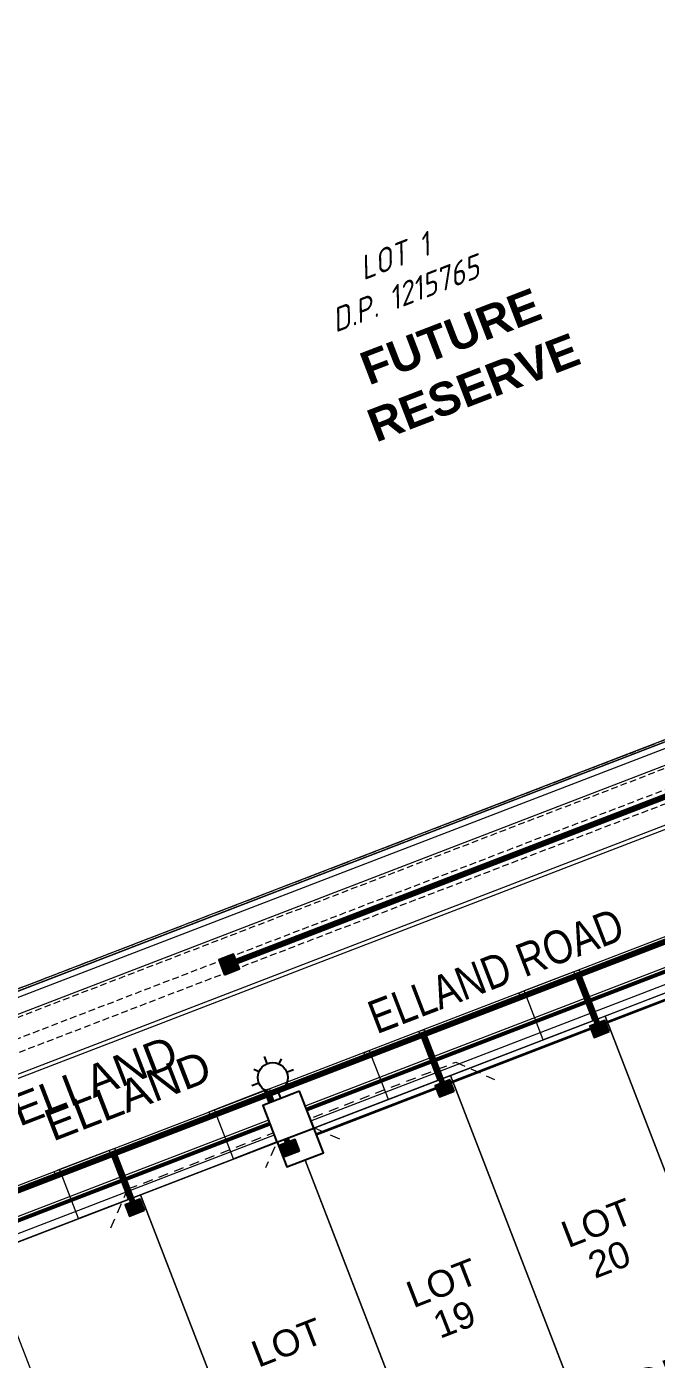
# Model space of a CAD drawing. Header units: metres. Extents: x 310412 to 311596, y 6269899 to 6270937.
# Drawn here: x 310791.8 to 310839.2, y 6270424.1 to 6270524.5 of the extents above; entities that cross this region are included whole.
import ezdxf
from ezdxf.enums import TextEntityAlignment as Align

# ---------------------------------------------------------------- set-up
doc = ezdxf.new("R2010")
doc.units = ezdxf.units.M
for name, pattern in [('Dash', [5, 3, -2]), ('DASHED', [0.75, 0.5, -0.25]), ('DASHED2', [1.5, 1, -0.5]), ('IE Trench LV', [6.5, 5, -1.5])]:
    doc.linetypes.add(name, pattern=pattern)
doc.layers.get('0').update_dxf_attribs({"color": 6})
for name, color, linetype in [('_User 1200x900', 7, 'Continuous'), ('_User D-BOB', 7, 'DASHED'), ('_User D-LOT', 1, 'Continuous'), ('_User D-LOTNO', 2, 'Continuous'), ('_User D-PIPE', 154, 'Dash'), ('_User D-PIT', 2, 'Continuous'), ('_User D-STAGE', 253, 'Dash'), ('_User D-TEXT-050', 3, 'Continuous'), ('Equip_SP_SL_NEW', 2, 'Continuous'), ('Mains_LV_NEW_T84', 2, 'Continuous'), ('Mains_LV_New_T94', 2, 'Continuous'), ('Notes', 7, 'Continuous'), ('Notes_LV_MISC', 7, 'Continuous'), ('Notes_SP_MISC', 7, 'Continuous'), ('Services_SP_NEW_UG', 2, 'Continuous'), ('SupportsUG_SP_LV_SL_NEW', 2, 'Continuous')]:
    doc.layers.add(name, color=color, linetype=linetype)
for name, color, linetype, lineweight, true_color in [('_User D-FOOTPATH', 7, 'Continuous', 0, 0x969696), ('_User D-LIP', 7, 'Continuous', 0, 0x969696), ('_User D-NKL', 7, 'Continuous', 0, 0x969696), ('_User Driveway', 7, 'Dash', 0, 0x969696), ('_User E-LOTNO', 7, 'Continuous', 0, 0x969696), ('_User F-LOT', 7, 'DASHED', 0, 0x969696), ('_User Proposed Development Boundary', 7, 'DASHED', 0, 0x969696), ('_User Stormwater', 7, 'Continuous', 0, 0x969696)]:
    doc.layers.add(name, color=color, linetype=linetype, lineweight=lineweight, true_color=true_color)
for name, color, linetype, lineweight in [('_User D-LOT-INT', 2, 'Continuous', 13), ('Cadastre Developer_SP_NEW', 2, 'Continuous', 5), ('Cadastre Land Parcels_SP_EXT', 9, 'Continuous', 5), ('Trench_SP_NEW', 7, 'Continuous', 70)]:
    doc.layers.add(name, color=color, linetype=linetype, lineweight=lineweight)
for name, color, linetype, plot in [('_User Measure 240 CL', 170, 'Continuous', False), ('_User Measure 240 RL', 174, 'Continuous', False), ('_User Measure 50 CL', 130, 'Continuous', False), ('_User Measure LV VDs', 180, 'Continuous', False)]:
    doc.layers.add(name, color=color, linetype=linetype, plot=plot)
doc.styles.add('ARIAL', font='arial.ttf', dxfattribs={"height": 2})
doc.styles.add('ARIAL NARROW', font='ARIALN.TTF')
doc.styles.add('ARIALBOLD', font='arialbd.ttf')
doc.styles.add('ISOCP ITALIC', font='isocp.shx', dxfattribs={"oblique": 20})
doc.styles.add('POLE_LABEL', font='arial.ttf')
doc.styles.add('SL_LABEL', font='arial.ttf')
doc.styles.get("Standard").update_dxf_attribs({"font": 'arial.ttf'})
doc.linetypes.add('Cable New UG', pattern='A,7,-0.25,["x",Standard,S=2,R=0,X=0.2,Y=-0.8],-2.1', length=9.35)
doc.linetypes.add('IE Trench HV', pattern='A,7,-0.2,["/",Standard,S=3,R=0,X=0,Y=-1.4],-2.5', length=9.7)

# ---------------------------------------------------------------- blocks, each defined once
blk = doc.blocks.new('600 x 900 G.S.I.P')
at = {"flags": 128}
blk.add_lwpolyline([(0.45, 0.6), (-0.45, 0.6), (-0.45, -0.6), (0.45, -0.6)], close=True, dxfattribs=at)
for points in [[(-0.35, 0.5), (-0.35, -0.5), (0.35, -0.5), (0.35, 0.5)], [(-0.31, 0.49), (-0.31, -0.49), (0.31, -0.49), (0.31, 0.49)]]:
    blk.add_lwpolyline(points, close=True)
at = {"layer": '_User 1200x900', "color": 251}
for p, q in [((-0.31, 0.45), (0.31, 0.45)), ((-0.31, 0.4), (0.31, 0.4)), ((-0.31, 0.35), (0.31, 0.35)), ((-0.31, 0.3), (0.31, 0.3)), ((-0.31, 0.25), (0.31, 0.25)), ((-0.31, 0.2), (0.31, 0.2)), ((-0.31, 0.15), (0.31, 0.15)), ((-0.31, 0.1), (0.31, 0.1)), ((-0.31, 0.05), (0.31, 0.05)), ((-0.31, 0), (0.31, 0)), ((-0.2, -0.49), (-0.2, 0.49)), ((0, -0.49), (0, 0.49)), ((0.2, -0.49), (0.2, 0.49)), ((-0.31, -0.05), (0.31, -0.05)), ((-0.31, -0.1), (0.31, -0.1)), ((-0.31, -0.15), (0.31, -0.15)), ((-0.31, -0.2), (0.31, -0.2)), ((-0.31, -0.25), (0.31, -0.25)), ((-0.31, -0.3), (0.31, -0.3)), ((-0.31, -0.35), (0.31, -0.35)), ((-0.31, -0.4), (0.31, -0.4)), ((-0.31, -0.45), (0.31, -0.45))]:
    blk.add_line(p, q, dxfattribs=at)
blk = doc.blocks.new('900 x 900 G.S.I.P')
at = {"linetype": 'DASHED2'}
for p, q in [((0.6, 0.6), (-0.6, 0.6)), ((-0.6, 0.6), (-0.6, 0.6)), ((-0.45, 0.45), (-0.45, 0.45)), ((0.6, 0.6), (0.6, -0.6)), ((0.6, -0.6), (0.6, -0.6))]:
    blk.add_line(p, q, dxfattribs=at)
at = {"color": 251}
for p, q in [((-0.4525, 0.45), (0.4525, 0.45)), ((-0.4525, 0.4), (0.4525, 0.4)), ((-0.4525, 0.35), (0.4525, 0.35)), ((-0.4525, 0.3), (0.4525, 0.3)), ((-0.4525, 0.25), (0.4525, 0.25)), ((-0.4525, 0.2), (0.4525, 0.2)), ((-0.4525, 0.15), (0.4525, 0.15)), ((-0.4525, 0.1), (0.4525, 0.1)), ((-0.4525, 0.05), (0.4525, 0.05)), ((-0.4525, 0), (0.4525, 0)), ((-0.4, -0.48), (-0.4, 0.48)), ((-0.2, -0.48), (-0.2, 0.48)), ((0, -0.48), (0, 0.48)), ((0.2, -0.48), (0.2, 0.48)), ((0.4, -0.48), (0.4, 0.48)), ((-0.4525, -0.05), (0.4525, -0.05)), ((-0.4525, -0.1), (0.4525, -0.1)), ((-0.4525, -0.15), (0.4525, -0.15)), ((-0.4525, -0.2), (0.4525, -0.2)), ((-0.4525, -0.25), (0.4525, -0.25)), ((-0.4525, -0.3), (0.4525, -0.3)), ((-0.4525, -0.35), (0.4525, -0.35)), ((-0.4525, -0.4), (0.4525, -0.4)), ((-0.4525, -0.45), (0.4525, -0.45))]:
    blk.add_line(p, q, dxfattribs=at)
at = {"color": 251, "linetype": 'DASHED2'}
for p, q in [((0.45, 0.45), (-0.45, 0.45)), ((-0.45, -0.45), (0.45, -0.45))]:
    blk.add_line(p, q, dxfattribs=at)
for points in [[(-0.6, 0.6), (-0.6, -0.6), (0.6, -0.6), (0.6, 0.6)], [(-0.495, 0.49), (-0.495, -0.49), (0.495, -0.49), (0.495, 0.49)], [(-0.4525, 0.48), (-0.4525, -0.48), (0.4525, -0.48), (0.4525, 0.48)]]:
    blk.add_lwpolyline(points, close=True)
blk = doc.blocks.new('A$C76594AEE')
at = {"layer": '_User D-PIPE', "const_width": 0.45, "flags": 128}
for points in [[(310807.5, 6270454.08), (310863.82, 6270475.74)], [(310787.27, 6270435.38), (310844.47, 6270457.38)], [(310834.78, 6270449.46), (310833.36, 6270453.13)], [(310823.11, 6270444.97), (310821.69, 6270448.64)], [(310811.44, 6270440.51), (310810.02, 6270444.17)], [(310799.78, 6270436), (310798.36, 6270439.67)]]:
    blk.add_lwpolyline(points, dxfattribs=at)
at = {"layer": '_User D-PIT'}
for name, p, rotation in [('900 x 900 G.S.I.P', (310807.04, 6270453.9), 111.3118983126097), ('600 x 900 G.S.I.P', (310834.94, 6270449.04), 291.1433333333334), ('600 x 900 G.S.I.P', (310823.28, 6270444.56), 291.1433333333334), ('600 x 900 G.S.I.P', (310811.61, 6270440.07), 291.1433333333334), ('600 x 900 G.S.I.P', (310799.94, 6270435.58), 291.1433333333334)]:
    blk.add_blockref(name, p, dxfattribs=dict(at, rotation=rotation))
blk = doc.blocks.new('COLUMN_NEW')
for tag, height, flags, p in [('ASSET_NUM', 2.15, 9, (2, 2)), ('Z', 0.2, 1, (1.5, -2.8)), ('LOCATION', 0.2, 9, (1.5, -2.2)), ('NOTES', 0.2, 9, (1.5, -2.4)), ('LABEL_ALIGNMENT', 0.2, 9, (1.5, -2.6))]:
    blk.add_attdef(tag, text='', height=height, dxfattribs=dict(flags=flags)).set_placement(p, align=Align.MIDDLE_LEFT)
blk.add_wipeout([(-1.485, -1.485), (1.485, -1.485), (1.485, 1.485), (-1.485, 1.485)])
at = {"lineweight": -3}
blk.add_lwpolyline([(-1.485, -1.485), (1.485, -1.485), (1.485, 1.485), (-1.485, 1.485)], close=True, dxfattribs=at)
at = {"style": 'POLE_LABEL', "flags": 9}
blk.add_attdef('STRUCTURE_PLANT_NUMBER', text='', height=0.2, dxfattribs=at).set_placement((1.5, 0.242), align=Align.MIDDLE_LEFT)
at = {"flags": 9}
for tag, p in [('STREET_CODE', (1.5, 0)), ('OWNED_BY', (1.5, -0.4)), ('OPERATED_BY', (1.5, -0.6)), ('STATE', (1.5, -1)), ('COLUMN_TYPE', (1.5, -0.2)), ('MAINTAINED_BY', (1.5, -0.8)), ('SUBURB', (1.5, -1.8)), ('STREETNAME', (1.5, -2)), ('USAGE', (1.5, -1.2)), ('LEGEND', (1.5, -1.4)), ('PARENT', (1.5, -1.6))]:
    blk.add_attdef(tag, text='', height=0.2, dxfattribs=at).set_placement(p, align=Align.MIDDLE_LEFT)
blk = doc.blocks.new('*U57')
for p, q in [((-1.46, 5.68), (-1.06, 5.28)), ((0, 5.72), (0, 6.47)), ((1.46, 5.68), (1.06, 5.28)), ((-2.25, 4.22), (-1.5, 4.22)), ((1.5, 4.22), (2.25, 4.22)), ((-1.46, 2.76), (-1.06, 3.16)), ((0, 0), (0, 2.72)), ((1.46, 2.76), (1.06, 3.16)), ((0, 0), (0, 0))]:
    blk.add_line(p, q)
blk.add_circle((0, 4.22), 1.5)
at = {"style": 'SL_LABEL', "flags": 9}
for tag, height, p in [('ASSET_NUM', 2.5, (2, 2)), ('STREET_CODE', 0.2, (0, -0.2))]:
    blk.add_attdef(tag, text='', height=height, dxfattribs=at).set_placement(p, align=Align.MIDDLE_LEFT)
for tag, p, flags in [('Z', (0, 0), 1), ('OPERATED_BY', (0, -9.61), 9)]:
    blk.add_attdef(tag, p, '', height=0.2, dxfattribs=dict(flags=flags))
for tag, height, flags, p in [('CONSTRUCTED_VOLTAGE', 0.2, 9, (0, -0.4)), ('CONTROL_TYPE', 0.2, 9, (0, -0.6)), ('OPERATING_VOLTAGE', 0.2, 9, (0, -1.4)), ('LANTERN_PURPOSE', 0.2, 9, (0, -0.8)), ('LANTERN_TYPE', 0.2, 9, (0, -1)), ('NO_PHASES', 0.2, 9, (0, -1.2)), ('ORIENTATION', 0.2, 9, (0, -1.6)), ('OWNED_BY', 0.2, 9, (0, -1.8)), ('STATE', 0.2, 9, (0, -2)), ('CEXIST', 0.2, 9, (0, -2.4)), ('CNEW', 0.2, 9, (0, -2.6)), ('USAGE', 0.2, 9, (0, -2.2)), ('LNUMBER', 2.5, 8, (1.2, -2.8)), ('CNUMBER', 0.2, 9, (0, -2.8)), ('CREMOVE', 0.2, 9, (0, -3)), ('CREPLACE', 0.2, 9, (0, -3.2)), ('LKINGHEIGHT', 0.2, 9, (0, -3.4)), ('LBRACKET', 0.2, 9, (0, -3.6)), ('LBRACKETVOCAB', 0.2, 9, (0, -3.8)), ('LCATEGORY', 0.2, 9, (0, -4)), ('LCHARGE1', 0.2, 9, (0, -4.2)), ('LCHARGE1PERCENT', 0.2, 9, (0, -4.4)), ('LCHARGE2', 0.2, 9, (0, -4.6)), ('LCHARGE2PERCENT', 0.2, 9, (0, -4.8)), ('LCHARGE3', 0.2, 9, (0, -5)), ('LCHARGE3PERCENT', 0.2, 9, (0, -5.2)), ('LEXIST', 0.2, 9, (0, -5.4)), ('LLAMP', 0.2, 9, (0, -5.6)), ('LLAMPVOCAB', 0.2, 9, (0, -5.8)), ('LMAST', 0.2, 9, (0, -6)), ('LMASTVOCAB', 0.2, 9, (0, -6.2)), ('LNEW', 0.2, 9, (0, -6.4)), ('LANTNUMBER', 0.2, 9, (0, -6.6)), ('LOUTREACH', 0.2, 9, (0, -7)), ('LOUTREACHVOCAB', 0.2, 9, (0, -7.2)), ('LRATECODE', 0.2, 9, (0, -7.4)), ('LREMOVE', 0.2, 9, (0, -7.6)), ('LREPLACE', 0.2, 9, (0, -7.8)), ('LTYPE', 0.2, 9, (0, -8)), ('SUBURB', 0.2, 9, (0, -8.6)), ('STREETNAME', 0.2, 9, (0, -8.8)), ('LTYPEVOCAB', 0.2, 9, (0, -8.2)), ('LEGEND', 0.2, 9, (0, -8.4)), ('LOCATION', 0.2, 9, (0, -9)), ('NOTES', 0.2, 9, (0, -9.2)), ('MAINTAINED_BY', 0.2, 9, (0, -9.86))]:
    blk.add_attdef(tag, text='', height=height, dxfattribs=dict(flags=flags)).set_placement(p, align=Align.MIDDLE_LEFT)
blk = doc.blocks.new('A$C7FC2678C')
at = {"layer": '_User Driveway', "linetype": 'Continuous'}
for p, q in [((310833.17, 6270452.92), (310829.44, 6270451.48)), ((310829.44, 6270451.48), (310833.17, 6270452.92)), ((310833.17, 6270452.92), (310834.44, 6270449.65)), ((310830.71, 6270448.21), (310829.44, 6270451.48)), ((310834.44, 6270449.65), (310830.71, 6270448.21)), ((310821.51, 6270448.43), (310817.77, 6270446.99)), ((310817.77, 6270446.99), (310821.51, 6270448.43)), ((310821.51, 6270448.43), (310822.77, 6270445.16)), ((310819.04, 6270443.72), (310817.77, 6270446.99)), ((310822.77, 6270445.16), (310819.04, 6270443.72)), ((310809.83, 6270443.97), (310806.09, 6270442.53)), ((310806.09, 6270442.53), (310809.83, 6270443.97)), ((310809.83, 6270443.97), (310811.09, 6270440.71)), ((310807.36, 6270439.26), (310806.09, 6270442.53)), ((310811.09, 6270440.71), (310807.36, 6270439.26)), ((310798.17, 6270439.47), (310794.43, 6270438.03)), ((310794.43, 6270438.03), (310798.17, 6270439.47)), ((310798.17, 6270439.47), (310799.43, 6270436.2)), ((310795.7, 6270434.76), (310794.43, 6270438.03)), ((310799.43, 6270436.2), (310795.7, 6270434.76))]:
    blk.add_line(p, q, dxfattribs=at)
for points in [[(310833.01, 6270453.34), (310833.17, 6270452.92), (310833.48, 6270453.36), (310833.44, 6270453.47), (310833.01, 6270453.34), (310829.28, 6270451.9), (310828.87, 6270451.71), (310828.91, 6270451.6), (310829.44, 6270451.48), (310829.28, 6270451.9)], [(310821.34, 6270448.85), (310821.51, 6270448.43), (310821.82, 6270448.87), (310821.77, 6270448.98), (310821.34, 6270448.85), (310817.61, 6270447.41), (310817.2, 6270447.22), (310817.24, 6270447.11), (310817.77, 6270446.99), (310817.61, 6270447.41)], [(310809.67, 6270444.39), (310809.83, 6270443.97), (310810.14, 6270444.41), (310810.1, 6270444.52), (310809.67, 6270444.39), (310805.93, 6270442.95), (310805.52, 6270442.76), (310805.57, 6270442.65), (310806.09, 6270442.53), (310805.93, 6270442.95)], [(310798.01, 6270439.89), (310798.17, 6270439.47), (310798.48, 6270439.91), (310798.44, 6270440.02), (310798.01, 6270439.89), (310794.27, 6270438.45), (310793.86, 6270438.26), (310793.91, 6270438.15), (310794.43, 6270438.03), (310794.27, 6270438.45)]]:
    blk.add_lwpolyline(points, dxfattribs=at)
blk = doc.blocks.new('A$C64462609')
at = {"layer": '_User D-BOB', "color": 254, "lineweight": 0}
blk.add_line((310765.85, 6270440.19), (310905.39, 6270493.88), dxfattribs=at)
for points in [[(310765.85, 6270440.19), (310767.78, 6270439.33), (310904.53, 6270491.94), (310905.39, 6270493.88)], [(310767.28, 6270436.46), (310768.14, 6270438.4), (310904.89, 6270491.01), (310906.83, 6270490.15)]]:
    blk.add_lwpolyline(points, dxfattribs=at)
at = {"layer": '_User D-FOOTPATH'}
for points in [[(310761.53, 6270440.67), (310762.3, 6270440.33), (310907.86, 6270496.33), (310908.2, 6270497.11)], [(310761.18, 6270439.52), (310762.27, 6270439.04), (310909.15, 6270495.54), (310909.47, 6270496.27)], [(310766.85, 6270424.56), (310767.39, 6270425.79), (310914.27, 6270482.3), (310915.12, 6270481.92)]]:
    blk.add_lwpolyline(points, dxfattribs=at)
blk.add_lwpolyline([(310935.71, 6270424.23), (310790.23, 6270368.04), (310784.6, 6270370.53), (310765.79, 6270419.22), (310768.29, 6270424.84), (310913.84, 6270480.85), (310919.47, 6270478.35), (310938.2, 6270429.86)], close=True, dxfattribs=at)
at = {"layer": '_User D-LIP'}
blk.add_lwpolyline([(310755.03, 6270438.18, 0.359781), (310764.63, 6270434.96), (310766.51, 6270435.68), (310767.39, 6270436.18), (310906.94, 6270489.87), (310907.92, 6270490.09), (310909.78, 6270490.8, 0.359947), (310914.75, 6270499.64, 0.359947)], format="xyb", dxfattribs=at)
blk.add_lwpolyline([(310791.67, 6270365), (310936.74, 6270421.04, 0.414214), (310941.29, 6270431.32), (310921.91, 6270481.5, 0.413842), (310911.64, 6270486.05), (310908.42, 6270484.81), (310909.25, 6270482.67), (310770.54, 6270429.3), (310769.71, 6270431.45), (310766.49, 6270430.21, 0.414597), (310761.93, 6270419.92), (310781.39, 6270369.56, 0.414213)], format="xyb", close=True, dxfattribs=at)
at = {"layer": '_User D-LOT', "color": 1, "lineweight": 0, "true_color": 0xfc0307}
blk.add_line((310911.14, 6270498.24), (310671.88, 6270406.18), dxfattribs=at)
at = {"layer": '_User D-LOT-INT', "color": 6, "lineweight": 0}
blk.add_lwpolyline([(310935.26, 6270424.7), (310790.24, 6270368.69), (310785.07, 6270370.98), (310766.44, 6270419.21), (310768.73, 6270424.37), (310913.83, 6270480.2), (310919, 6270477.9), (310937.55, 6270429.88)], close=True, dxfattribs=at)
at = {"layer": '_User D-LOT-INT', "color": 6, "lineweight": 0, "flags": 128}
for points in [[(310835.37, 6270450.01), (310856.85, 6270394.42)], [(310823.71, 6270445.52), (310845.19, 6270389.91)], [(310812.04, 6270441.04), (310833.53, 6270385.41)], [(310800.37, 6270436.55), (310821.87, 6270380.9)]]:
    blk.add_lwpolyline(points, dxfattribs=at)
at = {"layer": '_User D-NKL', "flags": 128}
blk.add_lwpolyline([(310764.47, 6270435.38), (310909.62, 6270491.22, 0.356687), (310914.32, 6270499.47, 0.356687)], format="xyb", dxfattribs=at)
at = {"layer": '_User D-NKL'}
blk.add_lwpolyline([(310791.5, 6270365.42), (310936.58, 6270421.46, 0.414214), (310940.87, 6270431.16), (310921.49, 6270481.34, 0.413842), (310911.8, 6270485.63), (310909, 6270484.56), (310909.83, 6270482.41), (310770.28, 6270428.72), (310769.45, 6270430.86), (310766.65, 6270429.79, 0.414597), (310762.35, 6270420.09), (310781.8, 6270369.72, 0.414213)], format="xyb", close=True, dxfattribs=at)
at = {"layer": '_User F-LOT', "color": 251, "lineweight": 0, "true_color": 0x636466}
blk.add_lwpolyline([(310757.15, 6270443.27), (310762.32, 6270440.98), (310907.41, 6270496.8), (310909.7, 6270501.97)], dxfattribs=at)
at = {"layer": '_User Proposed Development Boundary', "color": 11, "linetype": 'DASHED', "lineweight": 15, "ltscale": 3, "true_color": 0xf27172, "flags": 128}
blk.add_lwpolyline([(310671.88, 6270406.18), (310911.14, 6270498.24), (310942.88, 6270416.07), (310703.74, 6270323.7), (310671.88, 6270406.18)], dxfattribs=at)
at = {"layer": 'Cadastre Developer_SP_NEW', "color": 2, "flags": 128}
for points in [[(310846.12, 6270422.18), (310857.79, 6270426.67), (310847.04, 6270454.5), (310835.37, 6270450.01)], [(310835.37, 6270450.01), (310823.71, 6270445.52), (310834.46, 6270417.69), (310846.12, 6270422.18)], [(310822.79, 6270413.2), (310834.46, 6270417.69), (310823.71, 6270445.52), (310812.04, 6270441.04)], [(310811.12, 6270408.71), (310822.79, 6270413.2), (310812.04, 6270441.04), (310800.37, 6270436.55)], [(310799.46, 6270404.22), (310811.12, 6270408.71), (310800.37, 6270436.55), (310788.71, 6270432.06)]]:
    blk.add_lwpolyline(points, close=True, dxfattribs=at)
at = {"color": 152, "true_color": 0x2776bb}
blk.add_blockref('A$C7FC2678C', (0, 0), dxfattribs=at)
at = {"layer": '_User D-LOTNO', "color": 0, "style": 'ARIAL'}
for s, p in [('LOT', (310832.58, 6270432.51)), ('20', (310834.59, 6270430.2)), ('LOT', (310820.91, 6270427.98)), ('19', (310822.92, 6270425.68)), ('LOT', (310809.24, 6270423.5))]:
    blk.add_text(s, height=2, rotation=21.2409, dxfattribs=at).set_placement(p)
at = {"layer": '_User D-STAGE', "color": 251, "style": 'ARIALBOLD'}
for s, p in [('FUTURE', (310817.57, 6270497.5)), ('RESERVE', (310818.11, 6270493.2))]:
    blk.add_text(s, height=2.5, rotation=21.0446, dxfattribs=at).set_placement(p)
at = {"layer": '_User D-TEXT-050', "insert": (310817.26, 6270450.96), "char_height": 2.5, "attachment_point": 1, "rotation": 21.0446, "style": 'ARIAL NARROW'}
blk.add_mtext('ELLAND ROAD', dxfattribs=at)
at = {"layer": '_User E-LOTNO', "style": 'ISOCP ITALIC', "oblique": 20}
for s, p in [('LOT 1', (310817.15, 6270505.42)), ('D.P. 1215765', (310815.05, 6270501.48))]:
    blk.add_text(s, height=1.75, rotation=21.0446, dxfattribs=at).set_placement(p)

msp = doc.modelspace()

# ---------------------------------------------------------------- block references
at = {"layer": 'Notes'}
msp.add_blockref('A$C64462609', (0, 0), dxfattribs=at)

# ---------------------------------------------------------------- next in the draw order: linework, layer by layer
at = {"layer": 'Cadastre Land Parcels_SP_EXT', "linetype": 'Continuous'}
for points in [[(310910.99, 6270498.06), (310882.31, 6270572.28), (310733.66, 6270514.86), (310731.41, 6270509.57), (310757.11, 6270443.19), (310762.32, 6270440.78), (310910.99, 6270498.06)], [(310703.87, 6270323.38), (310942.8, 6270415.67), (310910.99, 6270498.06), (310671.98, 6270405.97), (310703.87, 6270323.38)]]:
    msp.add_lwpolyline(points, close=True, dxfattribs=at)
at = {"layer": 'Mains_LV_NEW_T84', "color": 170, "linetype": 'Cable New UG', "ltscale": 0.75, "const_width": 0.2, "flags": 128}
msp.add_lwpolyline([(310881.51, 6270469.37), (310831.57, 6270450.16), (310767.59, 6270425.49), (310764.82, 6270419.25), (310770.09, 6270405.59)], dxfattribs=at)
at = {"layer": 'Mains_LV_New_T94', "color": 140, "linetype": 'IE Trench HV', "ltscale": 0.5, "const_width": 0.2, "flags": 128}
msp.add_lwpolyline([(310881.52, 6270469.37), (310879.91, 6270466.61), (310832.28, 6270448.29), (310812.23, 6270440.56)], dxfattribs=at)
at = {"layer": 'Services_SP_NEW_UG', "color": 170, "linetype": 'Dash', "lineweight": 15, "ltscale": 0.25}
for points in [[(310798.12, 6270434.05), (310799.42, 6270436.98), (310824.12, 6270446.53), (310827.03, 6270445.24)], [(310815.37, 6270440.73), (310811.49, 6270442.45), (310809.78, 6270438.57)]]:
    msp.add_lwpolyline(points, dxfattribs=at)

# ---------------------------------------------------------------- next in the draw order: block references
at = {"layer": 'Notes_LV_MISC', "rotation": 201.0445728961546}
msp.add_blockref('COLUMN_NEW', (310812.23, 6270440.56), dxfattribs=at)

# ---------------------------------------------------------------- next in the draw order: linework, layer by layer
at = {"layer": '_User Measure 50 CL', "flags": 128}
msp.add_lwpolyline([(310881.53, 6270469.35), (310811.38, 6270442.34)], dxfattribs=at)
at = {"layer": '_User Measure LV VDs', "flags": 128}
for points in [[(310881.51, 6270469.39), (310767.61, 6270425.55), (310764.82, 6270419.25), (310770.09, 6270405.59)], [(310881.49, 6270469.38), (310811.5, 6270442.42)]]:
    msp.add_lwpolyline(points, dxfattribs=at)

# ---------------------------------------------------------------- next in the draw order: block references
at = {"layer": '_User Stormwater'}
msp.add_blockref('A$C76594AEE', (0, 0), dxfattribs=at)
at = {"layer": 'Equip_SP_SL_NEW', "xscale": 0.7500000000000002, "yscale": 0.7500000000000002, "zscale": 0.7500000000000002, "rotation": 21.32272815231007}
msp.add_blockref('*U57', (310811.48, 6270442.43), dxfattribs=at)

# ---------------------------------------------------------------- next in the draw order: texts
at = {"layer": 'Notes_LV_MISC', "color": 7, "insert": (310791.25, 6270441.63), "char_height": 2.4, "attachment_point": 7, "rotation": 21.1266, "line_spacing_factor": 0.6}
msp.add_mtext('{\\fArial|b0|i0|c0|p39;ELLAND                                                                  ROAD}', dxfattribs=at)
at = {"layer": 'Notes_SP_MISC', "color": 7, "insert": (310793.77, 6270440.51), "char_height": 2.4, "attachment_point": 7, "rotation": 21.1266, "line_spacing_factor": 0.6}
msp.add_mtext('{\\fArial|b0|i0|c0|p39;ELLAND                                                                  ROAD}', dxfattribs=at)

# ---------------------------------------------------------------- next in the draw order: texts
at = {"layer": 'Notes', "insert": (310855.18, 6270425.24), "char_height": 2.5, "attachment_point": 5, "rotation": 21.6752, "line_spacing_factor": 0.8, "style": 'ARIAL', "bg_fill": 3, "box_fill_scale": 1.05, "bg_fill_color": 256, "bg_fill_transparency": 0}
msp.add_mtext('PROPOSED DEVELIPMENT\\PURS18547 \\PLOT 1 to 36', dxfattribs=at)

# ---------------------------------------------------------------- next in the draw order: linework, layer by layer
at = {"layer": '_User Measure 240 CL', "color": 152, "true_color": 0x2776bb, "flags": 128}
msp.add_lwpolyline([(310770.09, 6270405.59), (310764.82, 6270419.25), (310767.59, 6270425.49), (310881.53, 6270469.35)], dxfattribs=at)
at = {"layer": '_User Measure 240 RL', "color": 152, "true_color": 0x2776bb, "flags": 128}
msp.add_lwpolyline([(310931.19, 6270450.5), (310920.18, 6270479.02), (310913.87, 6270481.79), (310767.61, 6270425.55), (310764.82, 6270419.25), (310770.09, 6270405.59)], dxfattribs=at)
at = {"layer": 'Trench_SP_NEW', "color": 5, "linetype": 'IE Trench LV', "ltscale": 0.5, "flags": 128}
msp.add_lwpolyline([(310783.89, 6270369.86, 0.3, 0.3, 0), (310775.76, 6270390.91, 0.3, 0.3, 0), (310764.82, 6270419.25, 0.3, 0.3, 0), (310767.61, 6270425.55, 0.3, 0.3, 0), (310913.87, 6270481.82, 0.3, 0.3, 0), (310920.18, 6270479.02, 0.3, 0.3, 0), (310929.71, 6270454.33, 0, 0, 0)], format="xyseb", dxfattribs=at)

# ---------------------------------------------------------------- next in the draw order: block references
at = {"layer": 'SupportsUG_SP_LV_SL_NEW', "rotation": 201.0445728961546}
msp.add_blockref('COLUMN_NEW', (310811.5, 6270442.42), dxfattribs=at)

doc.saveas('drawing.dxf')
